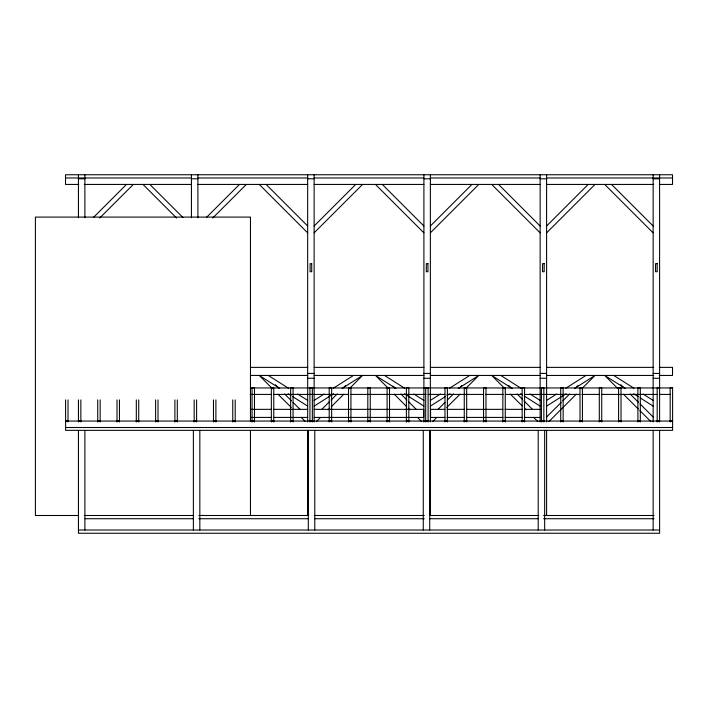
<?xml version="1.0" encoding="UTF-8"?>
<svg xmlns="http://www.w3.org/2000/svg" width="708" height="708" viewBox="0 0 708 708"><rect width="100%" height="100%" fill="white"/><g stroke="black" fill="none" stroke-linecap="round" stroke-linejoin="round"><path stroke-width="1.06" d="M93.359 217.542L126.475 184.434M99.731 218.02L133.325 184.434M206.364 217.542L239.481 184.434M212.736 218.02L246.331 184.434M314.131 226.02L355.708 184.434M314.131 232.861L362.558 184.434M430.367 226.02L471.944 184.434M430.367 232.861L478.794 184.434M321.83 409.33L329.53 401.631M331.07 400.091L337.229 393.931M343.389 387.772L345.699 385.462M316.476 421.534L320.379 417.631M328.193 409.817L329.751 408.259M331.317 406.693L343.814 394.197M349.283 388.727L362.558 375.444L342.07 388.426M546.603 226.02L588.18 184.434M546.603 232.861L595.03 184.434M438.066 409.33L444.996 402.401M447.306 400.091L453.465 393.931M458.855 388.542L461.935 385.462M432.712 421.534L436.615 417.631M446.766 407.472L460.05 394.197M465.519 388.727L478.794 375.444L458.306 388.426M546.603 417.03L561.232 402.401M562.771 400.861L569.701 393.931M575.091 388.542L578.17 385.462M548.939 421.534L576.285 394.197M581.746 388.727L595.03 375.444L574.542 388.426M314.131 400.392L324.202 394.011M333.362 388.205L353.513 375.444M314.131 406.118L333.689 393.736M430.367 400.392L440.438 394.011M449.598 388.205L469.74 375.444M430.367 406.118L445.27 396.684M447.129 395.506L449.925 393.736M546.603 400.392L556.674 394.011M565.834 388.205L585.976 375.444M546.603 406.118L566.161 393.736M65.517 177.974L191.434 177.974M197.895 177.974L307.67 177.974M314.131 177.974L423.906 177.974M430.367 177.974L540.142 177.974M546.603 177.974L672.52 177.974M78.429 178.788L84.889 178.788M191.434 178.788L197.895 178.788M307.67 178.788L314.131 178.788M423.906 178.788L430.367 178.788M540.142 178.788L546.603 178.788M653.148 178.788L659.599 178.788M78.774 184.434L65.517 184.434L65.517 174.752L672.52 174.752L672.52 184.434L659.263 184.434M84.296 184.434L191.434 184.434M197.895 184.434L307.67 184.434M314.131 184.434L423.906 184.434M430.367 184.434L540.142 184.434M546.603 184.434L653.741 184.434M250.588 367.372L307.67 367.372M314.131 367.372L423.906 367.372M430.367 367.372L540.142 367.372M546.603 367.372L653.741 367.372M659.263 367.372L672.52 367.372L672.52 375.444L659.263 375.444M307.67 373.426L314.131 373.426M423.906 373.426L430.367 373.426M540.142 373.426L546.603 373.426M653.148 373.426L659.599 373.426M250.588 375.444L307.67 375.444M314.131 375.444L423.906 375.444M430.367 375.444L540.142 375.444M546.603 375.444L653.741 375.444M307.67 378.276L314.131 378.276M423.906 378.276L430.367 378.276M540.142 378.276L546.603 378.276M653.148 378.276L659.599 378.276M659.599 387.763L657.183 387.763L657.183 421.995M250.243 387.957L672.6 387.957M250.243 394.418L271.252 394.418M273.465 394.418L348.646 394.418M350.858 394.418L426.039 394.418M428.251 394.418L444.836 394.418M447.049 394.418L483.537 394.418M485.741 394.418L503.432 394.418M505.645 394.418L522.23 394.418M524.442 394.418L579.728 394.418M581.941 394.418L599.623 394.418M601.835 394.418L657.121 394.418M659.334 394.418L670.388 394.418M250.703 409.348L271.518 409.348M273.704 409.348L307.67 409.348M314.131 409.348L423.694 409.348L423.694 417.419L314.131 417.419M444.819 409.348L430.579 409.348L430.579 417.419L444.819 417.419M447.014 409.348L464.545 409.348M466.731 409.348L502.892 409.348M505.078 409.348L522.61 409.348M524.805 409.348L540.142 409.348M250.703 417.419L271.518 417.419M273.704 417.419L307.67 417.419M447.014 417.419L464.545 417.419M466.731 417.419L502.892 417.419M505.078 417.419L522.61 417.419M524.805 417.419L540.142 417.419M65.596 420.853L68.021 420.853M78.429 420.853L80.854 420.853M97.722 420.853L100.147 420.853M117.015 420.853L119.44 420.853M136.308 420.853L138.733 420.853M155.601 420.853L158.017 420.853M174.894 420.853L177.31 420.853M194.187 420.853L196.603 420.853M213.471 420.853L215.896 420.853M232.764 420.853L235.189 420.853M252.057 420.853L254.482 420.853M271.35 420.853L273.775 420.853M290.643 420.853L293.059 420.853M309.936 420.853L312.352 420.853M329.22 420.853L331.645 420.853M348.513 420.853L350.938 420.853M367.806 420.853L370.231 420.853M387.099 420.853L389.524 420.853M406.392 420.853L408.808 420.853M425.685 420.853L428.101 420.853M444.978 420.853L447.394 420.853M464.262 420.853L466.687 420.853M483.555 420.853L485.98 420.853M502.848 420.853L505.273 420.853M522.141 420.853L524.566 420.853M541.434 420.853L543.85 420.853M560.727 420.853L563.143 420.853M580.011 420.853L582.436 420.853M599.304 420.853L601.729 420.853M618.597 420.853L621.022 420.853M637.89 420.853L640.315 420.853M657.183 420.853L659.599 420.853M670.175 420.853L672.6 420.853M65.596 421.056L672.6 421.056M65.596 427.508L672.6 427.508M78.411 515.495L35.4 515.495L35.4 217.091L250.464 217.091L250.464 421.552M85.031 515.495L193.594 515.495M198.868 515.495L308.75 515.495M314.281 515.495L424.26 515.495M429.791 515.495L538.761 515.495M543.594 515.495L654.077 515.495M85.066 518.725L193.337 518.725M198.868 518.725L308.245 518.725M314.883 518.725L424.26 518.725M429.791 518.725L538.062 518.725M543.594 518.725L654.077 518.725M78.429 530.026L659.599 530.026M613.765 375.444L633.917 388.205M643.076 394.011L653.148 400.392M625.208 388.426L604.712 375.444L617.995 388.727M633.589 393.736L638.244 396.684M640.103 397.861L653.148 406.118M500.76 375.444L520.911 388.205M530.071 394.011L540.142 400.392M512.203 388.426L491.706 375.444L504.99 388.727M520.584 393.736L522.442 394.914M524.309 396.091L540.142 406.118M384.524 375.444L404.675 388.205M413.835 394.011L423.906 400.392M395.967 388.426L375.479 375.444L388.754 388.727M404.348 393.736L423.906 406.118M268.297 375.444L288.439 388.205M297.599 394.011L307.67 400.392M279.731 388.426L259.243 375.444L272.518 388.727M288.112 393.736L290.908 395.506M292.767 396.684L307.67 406.118M611.562 184.434L653.148 226.02M604.712 184.434L653.148 232.861M498.556 184.434L540.142 226.02M491.706 184.434L540.142 232.861M620.801 384.692L623.881 387.772M630.049 393.931L638.519 402.401M640.059 403.941L653.148 417.03M623.465 394.197L638.306 409.038M639.864 410.596L650.802 421.534M382.329 184.434L423.906 226.02M375.479 184.434L423.906 232.861M508.565 385.462L511.654 388.542M517.044 393.931L522.433 399.321M523.973 400.861L532.443 409.33M510.459 394.197L522.177 405.914M524.522 408.259L526.079 409.817M533.894 417.631L537.797 421.534M266.093 184.434L307.67 226.02M259.243 184.434L307.67 232.861M393.108 386.232L395.418 388.542M400.808 393.931L406.967 400.091M408.507 401.631L416.207 409.33M394.223 394.197L406.719 406.693M408.286 408.259L409.844 409.817M417.658 417.631L421.561 421.534M149.857 184.434L182.965 217.542M143.007 184.434L176.593 218.02M275.332 384.692L278.412 387.772M284.572 393.931L291.501 400.861M293.041 402.401L299.971 409.33M277.987 394.197L291.271 407.472M301.422 417.631L305.325 421.534M670.175 421.995L670.175 387.763L672.6 387.763L672.6 430.34L65.596 430.34L65.596 399.896M659.599 174.752L659.599 421.995M659.599 430.34L659.599 533.248L78.429 533.248L78.429 430.34M653.148 174.752L653.148 421.924M653.148 430.34L653.148 530.026M640.315 421.995L640.315 387.763L637.89 387.763L637.89 421.995M621.022 421.995L621.022 387.763L618.597 387.763L618.597 421.995M601.729 421.995L601.729 387.763L599.304 387.763L599.304 421.995M582.436 421.995L582.436 387.763L580.011 387.763L580.011 421.995M563.143 421.995L563.143 387.763L560.727 387.763L560.727 421.995M546.603 174.752L546.603 421.924M546.603 430.384L546.603 515.495M544.664 430.34L544.664 530.026M543.85 421.995L543.85 387.763L541.434 387.763L541.434 421.995M540.142 174.752L540.142 421.924M538.204 430.34L538.204 530.026M524.566 421.995L524.566 387.763L522.141 387.763L522.141 421.995M505.273 421.995L505.273 387.763L502.848 387.763L502.848 421.995M485.98 421.995L485.98 387.763L483.555 387.763L483.555 421.995M466.687 421.995L466.687 387.763L464.262 387.763L464.262 421.995M447.394 421.995L447.394 387.763L444.978 387.763L444.978 421.995M430.367 174.752L430.367 421.924M430.367 430.384L430.367 515.495M429.721 430.34L429.721 530.026M428.101 421.995L428.101 387.763L425.685 387.763L425.685 421.995M423.906 174.752L423.906 421.924M423.26 430.34L423.26 530.026M408.808 421.995L408.808 387.763L406.392 387.763L406.392 421.995M389.524 421.995L389.524 387.763L387.099 387.763L387.099 421.995M370.231 421.995L370.231 387.763L367.806 387.763L367.806 421.995M350.938 421.995L350.938 387.763L348.513 387.763L348.513 421.995M331.645 421.995L331.645 387.763L329.22 387.763L329.22 421.995M314.777 430.34L314.777 530.026M314.131 174.752L314.131 421.924M312.352 421.995L312.352 387.763L309.936 387.763L309.936 421.995M308.316 430.34L308.316 530.026M307.67 174.752L307.67 421.924M307.67 430.384L307.67 515.495M293.059 421.995L293.059 387.763L290.643 387.763L290.643 421.995M273.775 421.995L273.775 387.763L271.35 387.763L271.35 421.995M254.482 421.995L254.482 387.763L252.057 387.763L252.057 421.995M250.464 430.393L250.464 515.495M235.189 399.896L235.189 421.995M232.764 399.896L232.764 421.995M215.896 399.896L215.896 421.995M213.471 399.896L213.471 421.995M199.833 430.34L199.833 530.026M197.895 174.752L197.895 217.692M196.603 399.896L196.603 421.995M194.187 399.896L194.187 421.995M193.373 430.34L193.373 530.026M191.434 174.752L191.434 217.692M177.31 399.896L177.31 421.995M174.894 399.896L174.894 421.995M158.017 399.896L158.017 421.995M155.601 399.896L155.601 421.995M138.733 399.896L138.733 421.995M136.308 399.896L136.308 421.995M119.44 399.896L119.44 421.995M117.015 399.896L117.015 421.995M100.147 399.896L100.147 421.995M97.722 399.896L97.722 421.995M84.889 174.752L84.889 217.692M84.889 430.34L84.889 530.026M80.854 399.896L80.854 421.995M78.429 174.752L78.429 217.692M78.429 399.896L78.429 421.995M68.021 399.896L68.021 421.995M311.706 263.65L310.095 263.65L310.095 271.722L311.706 271.722L311.706 263.65M427.942 263.65L426.331 263.65L426.331 271.722L427.942 271.722L427.942 263.65M544.178 263.65L542.558 263.65L542.558 271.722L544.178 271.722L544.178 263.65M657.183 263.65L655.564 263.65L655.564 271.722L657.183 271.722L657.183 263.65"/></g></svg>
